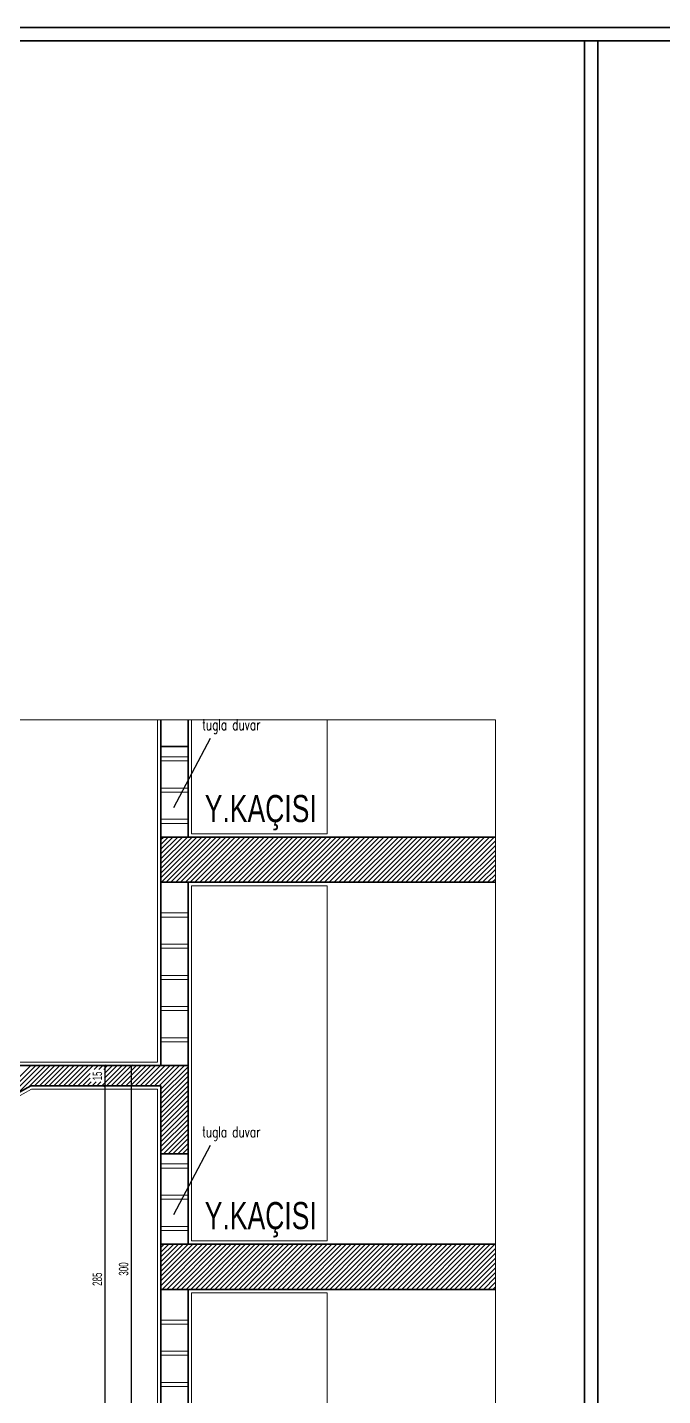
# Model space of a CAD drawing. Header units: inches. Extents: x -7543 to -822, y 102837 to 190349.
# Drawn here: x -822.7225 to -822.5351, y 102837.0361 to 102837.4395 of the extents above; entities that cross this region are included whole.
import ezdxf

# ---------------------------------------------------------------- set-up
doc = ezdxf.new("R2010")
doc.units = ezdxf.units.IN
doc.header["$MEASUREMENT"] = 0
for name, color, linetype, lineweight, true_color in [('DUVAR', 7, 'Continuous', 35, 0xfc4642), ('MERDİVEN', 7, 'Continuous', 20, 0x16c244), ('TEFRİŞ', 7, 'Continuous', 25, 0x78462c)]:
    doc.layers.add(name, color=color, linetype=linetype, lineweight=lineweight, true_color=true_color)
for name, color, linetype, lineweight in [('ICOL', 55, 'Continuous', 25), ('SIVA', 150, 'Continuous', 15), ('TARAMA', 8, 'Continuous', 25), ('YAZI', 7, 'Continuous', 25)]:
    doc.layers.add(name, color=color, linetype=linetype, lineweight=lineweight)
doc.styles.add('arıal', font='arial.ttf', dxfattribs={"width": 0.7})
doc.styles.add('KAPı-PEN', font='simplex.shx', dxfattribs={"width": 0.7, "height": 10})
doc.styles.add('özgür', font='arial.ttf', dxfattribs={"width": 0.6})

# ---------------------------------------------------------------- blocks, each defined once
blk = doc.blocks.new('öz sol')
at = {"layer": 'ICOL'}
blk.add_line((0, -9.7), (0, 2.5), dxfattribs=at)
at = {"layer": 'ICOL', "linetype": 'ByBlock', "const_width": 0.472}
blk.add_lwpolyline([(1.6, 1.6), (-1.6, -1.6)], dxfattribs=at)
blk = doc.blocks.new('öz1')
at = {"layer": 'ICOL'}
blk.add_blockref('öz sol', (0, 9.7), dxfattribs=at)

msp = doc.modelspace()

# ---------------------------------------------------------------- linework, layer by layer
at = {"layer": 'DUVAR'}
for p, q in [((-837.60507, 102837.43946), (-821.98956, 102837.43946)), ((-837.60107, 102837.43546), (-821.99356, 102837.43546)), ((-822.55817, 102836.66908), (-822.55817, 102837.43546)), ((-822.55417, 102836.66908), (-822.55417, 102837.43546)), ((-822.68307, 102837.23532), (-822.68307, 102837.22742)), ((-822.68307, 102837.19144), (-822.68307, 102837.23532)), ((-822.67507, 102837.20076), (-822.67507, 102837.23532)), ((-822.68307, 102837.22742), (-822.67507, 102837.22742)), ((-822.68307, 102837.20076), (-822.68307, 102837.17224)), ((-822.68307, 102837.20076), (-822.58442, 102837.20076)), ((-822.68307, 102837.20076), (-822.68307, 102837.17224)), ((-822.68307, 102837.20076), (-822.58442, 102837.20076)), ((-822.68307, 102837.13342), (-822.68307, 102837.19424)), ((-822.68307, 102837.18744), (-822.58442, 102837.18744)), ((-822.68307, 102837.18744), (-822.58442, 102837.18744)), ((-822.68307, 102837.18744), (-822.58442, 102837.18744)), ((-822.68307, 102837.18744), (-822.58442, 102837.18744)), ((-822.68307, 102837.18744), (-822.58442, 102837.18744)), ((-822.67507, 102837.08076), (-822.67507, 102837.18744)), ((-822.735, 102837.13342), (-822.67507, 102837.13342)), ((-822.82945, 102837.06744), (-822.72145, 102837.12742)), ((-822.72145, 102837.12742), (-822.68307, 102837.12742)), ((-822.68307, 102837.12742), (-822.68307, 102837.10742)), ((-822.68307, 102837.07144), (-822.68307, 102837.12742)), ((-822.68307, 102837.10742), (-822.67507, 102837.10742)), ((-822.68307, 102837.08076), (-822.58442, 102837.08076)), ((-822.68307, 102837.08076), (-822.68307, 102837.05224)), ((-822.68307, 102837.08076), (-822.58442, 102837.08076)), ((-822.68307, 102837.08076), (-822.68307, 102837.05224)), ((-822.68307, 102837.08076), (-822.58442, 102837.08076)), ((-822.68307, 102837.01342), (-822.68307, 102837.07424)), ((-822.68307, 102837.06744), (-822.58442, 102837.06744)), ((-822.68307, 102837.06744), (-822.58442, 102837.06744)), ((-822.68307, 102837.06744), (-822.58442, 102837.06744)), ((-822.68307, 102837.06744), (-822.58442, 102837.06744)), ((-822.68307, 102837.06744), (-822.58442, 102837.06744)), ((-822.68307, 102837.06744), (-822.58442, 102837.06744)), ((-822.68307, 102837.06744), (-822.58442, 102837.06744)), ((-822.67507, 102836.96076), (-822.67507, 102837.06744))]:
    msp.add_line(p, q, dxfattribs=at)
at = {"layer": 'ICOL'}
for p, q in [((-822.69958, 102837.13322), (-822.69958, 102837.12762)), ((-822.6918, 102837.13322), (-822.6918, 102837.01362)), ((-822.69958, 102837.12722), (-822.69958, 102837.01362))]:
    msp.add_line(p, q, dxfattribs=at)
at = {"layer": 'MERDİVEN'}
for p, q in [((-822.67507, 102837.2244), (-822.68307, 102837.2244)), ((-822.67507, 102837.2244), (-822.68307, 102837.2244)), ((-822.68307, 102837.2244), (-822.67507, 102837.2244)), ((-822.67507, 102837.2232), (-822.68307, 102837.2232)), ((-822.67507, 102837.2152), (-822.68307, 102837.2152)), ((-822.67507, 102837.2152), (-822.68307, 102837.2152)), ((-822.68307, 102837.2152), (-822.67507, 102837.2152)), ((-822.67507, 102837.214), (-822.68307, 102837.214)), ((-822.67507, 102837.206), (-822.68307, 102837.206)), ((-822.67507, 102837.206), (-822.68307, 102837.206)), ((-822.68307, 102837.206), (-822.67507, 102837.206)), ((-822.68307, 102837.206), (-822.67507, 102837.206)), ((-822.67507, 102837.206), (-822.68307, 102837.206)), ((-822.67507, 102837.206), (-822.68307, 102837.206)), ((-822.67507, 102837.2048), (-822.68307, 102837.2048)), ((-822.67507, 102837.2048), (-822.68307, 102837.2048)), ((-822.67507, 102837.1784), (-822.68307, 102837.1784)), ((-822.67507, 102837.1784), (-822.68307, 102837.1784)), ((-822.68307, 102837.1784), (-822.67507, 102837.1784)), ((-822.68307, 102837.1784), (-822.67507, 102837.1784)), ((-822.67507, 102837.1784), (-822.68307, 102837.1784)), ((-822.67507, 102837.1784), (-822.68307, 102837.1784)), ((-822.67507, 102837.1784), (-822.68307, 102837.1784)), ((-822.67507, 102837.1784), (-822.68307, 102837.1784)), ((-822.68307, 102837.1784), (-822.67507, 102837.1784)), ((-822.68307, 102837.1784), (-822.67507, 102837.1784)), ((-822.67507, 102837.1784), (-822.68307, 102837.1784)), ((-822.67507, 102837.1784), (-822.68307, 102837.1784)), ((-822.67507, 102837.1772), (-822.68307, 102837.1772)), ((-822.67507, 102837.1772), (-822.68307, 102837.1772)), ((-822.67507, 102837.1772), (-822.68307, 102837.1772)), ((-822.67507, 102837.1772), (-822.68307, 102837.1772)), ((-822.67507, 102837.1692), (-822.68307, 102837.1692)), ((-822.67507, 102837.1692), (-822.68307, 102837.1692)), ((-822.68307, 102837.1692), (-822.67507, 102837.1692)), ((-822.67507, 102837.168), (-822.68307, 102837.168)), ((-822.68307, 102837.16), (-822.67507, 102837.16)), ((-822.67507, 102837.16), (-822.68307, 102837.16)), ((-822.67507, 102837.16), (-822.68307, 102837.16)), ((-822.67507, 102837.1588), (-822.68307, 102837.1588)), ((-822.67507, 102837.1508), (-822.68307, 102837.1508)), ((-822.67507, 102837.1508), (-822.68307, 102837.1508)), ((-822.68307, 102837.1508), (-822.67507, 102837.1508)), ((-822.67507, 102837.1508), (-822.68307, 102837.1508)), ((-822.67507, 102837.1508), (-822.68307, 102837.1508)), ((-822.68307, 102837.1508), (-822.67507, 102837.1508)), ((-822.68307, 102837.1508), (-822.67507, 102837.1508)), ((-822.67507, 102837.1508), (-822.68307, 102837.1508)), ((-822.67507, 102837.1508), (-822.68307, 102837.1508)), ((-822.67507, 102837.1496), (-822.68307, 102837.1496)), ((-822.67507, 102837.1496), (-822.68307, 102837.1496)), ((-822.67507, 102837.1496), (-822.68307, 102837.1496)), ((-822.67507, 102837.1416), (-822.68307, 102837.1416)), ((-822.67507, 102837.1416), (-822.68307, 102837.1416)), ((-822.68307, 102837.1416), (-822.67507, 102837.1416)), ((-822.68307, 102837.1416), (-822.67507, 102837.1416)), ((-822.67507, 102837.1416), (-822.68307, 102837.1416)), ((-822.67507, 102837.1416), (-822.68307, 102837.1416)), ((-822.67507, 102837.1404), (-822.68307, 102837.1404)), ((-822.67507, 102837.1404), (-822.68307, 102837.1404)), ((-822.67507, 102837.1044), (-822.68307, 102837.1044)), ((-822.67507, 102837.1044), (-822.68307, 102837.1044)), ((-822.68307, 102837.1044), (-822.67507, 102837.1044)), ((-822.67507, 102837.1032), (-822.68307, 102837.1032)), ((-822.67507, 102837.0952), (-822.68307, 102837.0952)), ((-822.67507, 102837.0952), (-822.68307, 102837.0952)), ((-822.68307, 102837.0952), (-822.67507, 102837.0952)), ((-822.67507, 102837.094), (-822.68307, 102837.094)), ((-822.67507, 102837.086), (-822.68307, 102837.086)), ((-822.67507, 102837.086), (-822.68307, 102837.086)), ((-822.68307, 102837.086), (-822.67507, 102837.086)), ((-822.68307, 102837.086), (-822.67507, 102837.086)), ((-822.67507, 102837.086), (-822.68307, 102837.086)), ((-822.67507, 102837.086), (-822.68307, 102837.086)), ((-822.67507, 102837.0848), (-822.68307, 102837.0848)), ((-822.67507, 102837.0848), (-822.68307, 102837.0848)), ((-822.67507, 102837.0584), (-822.68307, 102837.0584)), ((-822.67507, 102837.0584), (-822.68307, 102837.0584)), ((-822.68307, 102837.0584), (-822.67507, 102837.0584)), ((-822.68307, 102837.0584), (-822.67507, 102837.0584)), ((-822.67507, 102837.0584), (-822.68307, 102837.0584)), ((-822.67507, 102837.0584), (-822.68307, 102837.0584)), ((-822.67507, 102837.0584), (-822.68307, 102837.0584)), ((-822.67507, 102837.0584), (-822.68307, 102837.0584)), ((-822.68307, 102837.0584), (-822.67507, 102837.0584)), ((-822.68307, 102837.0584), (-822.67507, 102837.0584)), ((-822.67507, 102837.0584), (-822.68307, 102837.0584)), ((-822.67507, 102837.0584), (-822.68307, 102837.0584)), ((-822.67507, 102837.0572), (-822.68307, 102837.0572)), ((-822.67507, 102837.0572), (-822.68307, 102837.0572)), ((-822.67507, 102837.0572), (-822.68307, 102837.0572)), ((-822.67507, 102837.0572), (-822.68307, 102837.0572)), ((-822.67507, 102837.0492), (-822.68307, 102837.0492)), ((-822.67507, 102837.0492), (-822.68307, 102837.0492)), ((-822.68307, 102837.0492), (-822.67507, 102837.0492)), ((-822.67507, 102837.048), (-822.68307, 102837.048)), ((-822.68307, 102837.04), (-822.67507, 102837.04)), ((-822.67507, 102837.04), (-822.68307, 102837.04)), ((-822.67507, 102837.04), (-822.68307, 102837.04)), ((-822.67507, 102837.0388), (-822.68307, 102837.0388))]:
    msp.add_line(p, q, dxfattribs=at)
at = {"layer": 'SIVA'}
for p, q in [((-823.07304, 102837.23532), (-822.58442, 102837.23532)), ((-822.68407, 102837.19424), (-822.68407, 102837.23532)), ((-822.67407, 102837.23532), (-822.67407, 102837.20176)), ((-822.63407, 102837.20176), (-822.63407, 102837.23532)), ((-822.58442, 102837.23532), (-822.58442, 102836.87701)), ((-822.67407, 102837.20176), (-822.63407, 102837.20176)), ((-822.68407, 102837.13442), (-822.68407, 102837.19424)), ((-822.67407, 102837.18644), (-822.67407, 102837.08176)), ((-822.63407, 102837.18644), (-822.67407, 102837.18644)), ((-822.63407, 102837.08176), (-822.63407, 102837.18644)), ((-822.736, 102837.13442), (-822.68407, 102837.13442)), ((-822.72119, 102837.12642), (-822.82919, 102837.06644)), ((-822.68407, 102837.12642), (-822.72119, 102837.12642)), ((-822.68407, 102837.07424), (-822.68407, 102837.12642)), ((-822.67407, 102837.08176), (-822.63407, 102837.08176)), ((-822.68407, 102837.01442), (-822.68407, 102837.07424)), ((-822.67407, 102837.06644), (-822.67407, 102836.96176)), ((-822.63407, 102837.06644), (-822.67407, 102837.06644)), ((-822.63407, 102836.96176), (-822.63407, 102837.06644))]:
    msp.add_line(p, q, dxfattribs=at)
at = {"layer": 'TARAMA', "linetype": 'Continuous'}
for p, q in [((-822.68307, 102837.18872), (-822.67103, 102837.20076)), ((-822.68307, 102837.19013), (-822.67244, 102837.20076)), ((-822.68307, 102837.19154), (-822.67386, 102837.20076)), ((-822.68307, 102837.19296), (-822.67527, 102837.20076)), ((-822.68307, 102837.19437), (-822.67668, 102837.20076)), ((-822.68307, 102837.19579), (-822.6781, 102837.20076)), ((-822.68307, 102837.1972), (-822.67951, 102837.20076)), ((-822.68307, 102837.19862), (-822.68093, 102837.20076)), ((-822.68307, 102837.20003), (-822.68234, 102837.20076)), ((-822.68293, 102837.18744), (-822.66961, 102837.20076)), ((-822.68151, 102837.18744), (-822.6682, 102837.20076)), ((-822.6801, 102837.18744), (-822.66678, 102837.20076)), ((-822.67869, 102837.18744), (-822.66537, 102837.20076)), ((-822.67727, 102837.18744), (-822.66396, 102837.20076)), ((-822.67586, 102837.18744), (-822.66254, 102837.20076)), ((-822.67444, 102837.18744), (-822.66113, 102837.20076)), ((-822.67303, 102837.18744), (-822.65971, 102837.20076)), ((-822.67161, 102837.18744), (-822.6583, 102837.20076)), ((-822.6702, 102837.18744), (-822.65688, 102837.20076)), ((-822.66879, 102837.18744), (-822.65547, 102837.20076)), ((-822.66737, 102837.18744), (-822.65406, 102837.20076)), ((-822.66596, 102837.18744), (-822.65264, 102837.20076)), ((-822.66454, 102837.18744), (-822.65123, 102837.20076)), ((-822.66313, 102837.18744), (-822.64981, 102837.20076)), ((-822.66171, 102837.18744), (-822.6484, 102837.20076)), ((-822.6603, 102837.18744), (-822.64699, 102837.20076)), ((-822.65889, 102837.18744), (-822.64557, 102837.20076)), ((-822.65747, 102837.18744), (-822.64416, 102837.20076)), ((-822.65606, 102837.18744), (-822.64274, 102837.20076)), ((-822.65464, 102837.18744), (-822.64133, 102837.20076)), ((-822.65323, 102837.18744), (-822.63991, 102837.20076)), ((-822.65182, 102837.18744), (-822.6385, 102837.20076)), ((-822.6504, 102837.18744), (-822.63709, 102837.20076)), ((-822.64899, 102837.18744), (-822.63567, 102837.20076)), ((-822.64757, 102837.18744), (-822.63426, 102837.20076)), ((-822.64616, 102837.18744), (-822.63284, 102837.20076)), ((-822.64474, 102837.18744), (-822.63143, 102837.20076)), ((-822.64333, 102837.18744), (-822.63001, 102837.20076)), ((-822.64192, 102837.18744), (-822.6286, 102837.20076)), ((-822.6405, 102837.18744), (-822.62719, 102837.20076)), ((-822.63909, 102837.18744), (-822.62577, 102837.20076)), ((-822.63767, 102837.18744), (-822.62436, 102837.20076)), ((-822.63626, 102837.18744), (-822.62294, 102837.20076)), ((-822.63484, 102837.18744), (-822.62153, 102837.20076)), ((-822.63343, 102837.18744), (-822.62012, 102837.20076)), ((-822.63202, 102837.18744), (-822.6187, 102837.20076)), ((-822.6306, 102837.18744), (-822.61729, 102837.20076)), ((-822.62919, 102837.18744), (-822.61587, 102837.20076)), ((-822.62777, 102837.18744), (-822.61446, 102837.20076)), ((-822.62636, 102837.18744), (-822.61304, 102837.20076)), ((-822.62495, 102837.18744), (-822.61163, 102837.20076)), ((-822.62353, 102837.18744), (-822.61022, 102837.20076)), ((-822.62212, 102837.18744), (-822.6088, 102837.20076)), ((-822.6207, 102837.18744), (-822.60739, 102837.20076)), ((-822.61929, 102837.18744), (-822.60597, 102837.20076)), ((-822.61787, 102837.18744), (-822.60456, 102837.20076)), ((-822.61646, 102837.18744), (-822.60314, 102837.20076)), ((-822.61505, 102837.18744), (-822.60173, 102837.20076)), ((-822.61363, 102837.18744), (-822.60032, 102837.20076)), ((-822.61222, 102837.18744), (-822.5989, 102837.20076)), ((-822.6108, 102837.18744), (-822.59749, 102837.20076)), ((-822.60939, 102837.18744), (-822.59607, 102837.20076)), ((-822.60797, 102837.18744), (-822.59466, 102837.20076)), ((-822.60656, 102837.18744), (-822.59325, 102837.20076)), ((-822.60515, 102837.18744), (-822.59183, 102837.20076)), ((-822.60373, 102837.18744), (-822.59042, 102837.20076)), ((-822.60232, 102837.18744), (-822.589, 102837.20076)), ((-822.6009, 102837.18744), (-822.58759, 102837.20076)), ((-822.59949, 102837.18744), (-822.58617, 102837.20076)), ((-822.59807, 102837.18744), (-822.58476, 102837.20076)), ((-822.59666, 102837.18744), (-822.58442, 102837.19968)), ((-822.59525, 102837.18744), (-822.58442, 102837.19827)), ((-822.59383, 102837.18744), (-822.58442, 102837.19685)), ((-822.59242, 102837.18744), (-822.58442, 102837.19544)), ((-822.591, 102837.18744), (-822.58442, 102837.19402)), ((-822.58959, 102837.18744), (-822.58442, 102837.19261)), ((-822.58818, 102837.18744), (-822.58442, 102837.19119)), ((-822.58676, 102837.18744), (-822.58442, 102837.18978)), ((-822.58535, 102837.18744), (-822.58442, 102837.18837)), ((-822.73482, 102837.11999), (-822.7214, 102837.13342)), ((-822.73164, 102837.12176), (-822.71998, 102837.13342)), ((-822.72846, 102837.12352), (-822.71857, 102837.13342)), ((-822.72528, 102837.12529), (-822.71715, 102837.13342)), ((-822.7221, 102837.12706), (-822.71574, 102837.13342)), ((-822.72032, 102837.12742), (-822.71432, 102837.13342)), ((-822.71891, 102837.12742), (-822.71291, 102837.13342)), ((-822.7175, 102837.12742), (-822.7115, 102837.13342)), ((-822.71608, 102837.12742), (-822.71008, 102837.13342)), ((-822.71467, 102837.12742), (-822.70867, 102837.13342)), ((-822.71325, 102837.12742), (-822.70725, 102837.13342)), ((-822.71184, 102837.12742), (-822.70584, 102837.13342)), ((-822.71042, 102837.12742), (-822.70442, 102837.13342)), ((-822.70901, 102837.12742), (-822.70301, 102837.13342)), ((-822.70277, 102837.13225), (-822.7016, 102837.13342)), ((-822.70135, 102837.13225), (-822.70018, 102837.13342)), ((-822.70053, 102837.12742), (-822.69453, 102837.13342)), ((-822.69994, 102837.13225), (-822.69877, 102837.13342)), ((-822.69968, 102837.12968), (-822.69594, 102837.13342)), ((-822.69968, 102837.13109), (-822.69735, 102837.13342)), ((-822.69911, 102837.12742), (-822.69311, 102837.13342)), ((-822.6977, 102837.12742), (-822.6917, 102837.13342)), ((-822.69628, 102837.12742), (-822.69028, 102837.13342)), ((-822.69487, 102837.12742), (-822.68887, 102837.13342)), ((-822.69345, 102837.12742), (-822.68745, 102837.13342)), ((-822.69204, 102837.12742), (-822.68604, 102837.13342)), ((-822.69063, 102837.12742), (-822.68463, 102837.13342)), ((-822.68921, 102837.12742), (-822.68321, 102837.13342)), ((-822.6878, 102837.12742), (-822.6818, 102837.13342)), ((-822.68638, 102837.12742), (-822.68038, 102837.13342)), ((-822.68497, 102837.12742), (-822.67897, 102837.13342)), ((-822.68355, 102837.12742), (-822.67755, 102837.13342)), ((-822.68307, 102837.12649), (-822.67614, 102837.13342)), ((-822.7076, 102837.12742), (-822.70394, 102837.13108)), ((-822.70618, 102837.12742), (-822.70394, 102837.12966)), ((-822.68307, 102837.12508), (-822.67507, 102837.13308)), ((-822.68307, 102837.12366), (-822.67507, 102837.13166)), ((-822.68307, 102837.12225), (-822.67507, 102837.13025)), ((-822.70477, 102837.12742), (-822.7036, 102837.12859)), ((-822.70335, 102837.12742), (-822.70218, 102837.12859)), ((-822.70194, 102837.12742), (-822.70077, 102837.12859)), ((-822.68307, 102837.12083), (-822.67507, 102837.12883)), ((-822.68307, 102837.11942), (-822.67507, 102837.12742)), ((-822.68307, 102837.11801), (-822.67507, 102837.12601)), ((-822.68307, 102837.11659), (-822.67507, 102837.12459)), ((-822.68307, 102837.11518), (-822.67507, 102837.12318)), ((-822.68307, 102837.11376), (-822.67507, 102837.12176)), ((-822.68307, 102837.11235), (-822.67507, 102837.12035)), ((-822.68307, 102837.11093), (-822.67507, 102837.11893)), ((-822.68307, 102837.10952), (-822.67507, 102837.11752)), ((-822.68307, 102837.10811), (-822.67507, 102837.11611)), ((-822.68234, 102837.10742), (-822.67507, 102837.11469)), ((-822.68093, 102837.10742), (-822.67507, 102837.11328)), ((-822.67951, 102837.10742), (-822.67507, 102837.11186)), ((-822.6781, 102837.10742), (-822.67507, 102837.11045)), ((-822.67668, 102837.10742), (-822.67507, 102837.10903)), ((-822.67527, 102837.10742), (-822.67507, 102837.10762)), ((-822.68307, 102837.06851), (-822.67082, 102837.08076)), ((-822.68307, 102837.06992), (-822.67223, 102837.08076)), ((-822.68307, 102837.07134), (-822.67365, 102837.08076)), ((-822.68307, 102837.07275), (-822.67506, 102837.08076)), ((-822.68307, 102837.07416), (-822.67648, 102837.08076)), ((-822.68307, 102837.07558), (-822.67789, 102837.08076)), ((-822.68307, 102837.07699), (-822.6793, 102837.08076)), ((-822.68307, 102837.07841), (-822.68072, 102837.08076)), ((-822.68307, 102837.07982), (-822.68213, 102837.08076)), ((-822.68272, 102837.06744), (-822.6694, 102837.08076)), ((-822.68131, 102837.06744), (-822.66799, 102837.08076)), ((-822.67989, 102837.06744), (-822.66658, 102837.08076)), ((-822.67848, 102837.06744), (-822.66516, 102837.08076)), ((-822.67706, 102837.06744), (-822.66375, 102837.08076)), ((-822.67565, 102837.06744), (-822.66233, 102837.08076)), ((-822.67423, 102837.06744), (-822.66092, 102837.08076)), ((-822.67282, 102837.06744), (-822.65951, 102837.08076)), ((-822.67141, 102837.06744), (-822.65809, 102837.08076)), ((-822.66999, 102837.06744), (-822.65668, 102837.08076)), ((-822.66858, 102837.06744), (-822.65526, 102837.08076)), ((-822.66716, 102837.06744), (-822.65385, 102837.08076)), ((-822.66575, 102837.06744), (-822.65243, 102837.08076)), ((-822.66433, 102837.06744), (-822.65102, 102837.08076)), ((-822.66292, 102837.06744), (-822.64961, 102837.08076)), ((-822.66151, 102837.06744), (-822.64819, 102837.08076)), ((-822.66009, 102837.06744), (-822.64678, 102837.08076)), ((-822.65868, 102837.06744), (-822.64536, 102837.08076)), ((-822.65726, 102837.06744), (-822.64395, 102837.08076)), ((-822.65585, 102837.06744), (-822.64253, 102837.08076)), ((-822.65444, 102837.06744), (-822.64112, 102837.08076)), ((-822.65302, 102837.06744), (-822.63971, 102837.08076)), ((-822.65161, 102837.06744), (-822.63829, 102837.08076)), ((-822.65019, 102837.06744), (-822.63688, 102837.08076)), ((-822.64878, 102837.06744), (-822.63546, 102837.08076)), ((-822.64736, 102837.06744), (-822.63405, 102837.08076)), ((-822.64595, 102837.06744), (-822.63263, 102837.08076)), ((-822.64454, 102837.06744), (-822.63122, 102837.08076)), ((-822.64312, 102837.06744), (-822.62981, 102837.08076)), ((-822.64171, 102837.06744), (-822.62839, 102837.08076)), ((-822.64029, 102837.06744), (-822.62698, 102837.08076)), ((-822.63888, 102837.06744), (-822.62556, 102837.08076)), ((-822.63746, 102837.06744), (-822.62415, 102837.08076)), ((-822.63605, 102837.06744), (-822.62274, 102837.08076)), ((-822.63464, 102837.06744), (-822.62132, 102837.08076)), ((-822.63322, 102837.06744), (-822.61991, 102837.08076)), ((-822.63181, 102837.06744), (-822.61849, 102837.08076)), ((-822.63039, 102837.06744), (-822.61708, 102837.08076)), ((-822.62898, 102837.06744), (-822.61566, 102837.08076)), ((-822.62757, 102837.06744), (-822.61425, 102837.08076)), ((-822.62615, 102837.06744), (-822.61284, 102837.08076)), ((-822.62474, 102837.06744), (-822.61142, 102837.08076)), ((-822.62332, 102837.06744), (-822.61001, 102837.08076)), ((-822.62191, 102837.06744), (-822.60859, 102837.08076)), ((-822.62049, 102837.06744), (-822.60718, 102837.08076)), ((-822.61908, 102837.06744), (-822.60576, 102837.08076)), ((-822.61767, 102837.06744), (-822.60435, 102837.08076)), ((-822.61625, 102837.06744), (-822.60294, 102837.08076)), ((-822.61484, 102837.06744), (-822.60152, 102837.08076)), ((-822.61342, 102837.06744), (-822.60011, 102837.08076)), ((-822.61201, 102837.06744), (-822.59869, 102837.08076)), ((-822.61059, 102837.06744), (-822.59728, 102837.08076)), ((-822.60918, 102837.06744), (-822.59587, 102837.08076)), ((-822.60777, 102837.06744), (-822.59445, 102837.08076)), ((-822.60635, 102837.06744), (-822.59304, 102837.08076)), ((-822.60494, 102837.06744), (-822.59162, 102837.08076)), ((-822.60352, 102837.06744), (-822.59021, 102837.08076)), ((-822.60211, 102837.06744), (-822.58879, 102837.08076)), ((-822.6007, 102837.06744), (-822.58738, 102837.08076)), ((-822.59928, 102837.06744), (-822.58597, 102837.08076)), ((-822.59787, 102837.06744), (-822.58455, 102837.08076)), ((-822.59645, 102837.06744), (-822.58442, 102837.07947)), ((-822.59504, 102837.06744), (-822.58442, 102837.07806)), ((-822.59362, 102837.06744), (-822.58442, 102837.07664)), ((-822.59221, 102837.06744), (-822.58442, 102837.07523)), ((-822.5908, 102837.06744), (-822.58442, 102837.07381)), ((-822.58938, 102837.06744), (-822.58442, 102837.0724)), ((-822.58797, 102837.06744), (-822.58442, 102837.07099)), ((-822.58655, 102837.06744), (-822.58442, 102837.06957)), ((-822.58514, 102837.06744), (-822.58442, 102837.06816))]:
    msp.add_line(p, q, dxfattribs=at)
at = {"layer": 'TEFRİŞ'}
for p, q in [((-822.66851, 102837.22987), (-822.67938, 102837.20938)), ((-822.66851, 102837.10987), (-822.67938, 102837.08938))]:
    msp.add_line(p, q, dxfattribs=at)

# ---------------------------------------------------------------- block references
at = {"layer": 'ICOL', "extrusion": (0, 0, -1), "xscale": 0.000199999994947575, "yscale": 0.000199999994947575, "zscale": -0.0002, "rotation": 90}
for p in [(822.70151, 102837.13342), (822.69374, 102837.13342), (822.70151, 102837.12742), (822.70151, 102837.12742)]:
    msp.add_blockref('öz1', p, dxfattribs=at)

# ---------------------------------------------------------------- texts
at = {"layer": 'ICOL', "style": 'özgür', "width": 0.6}
for s, p in [('15', (-822.70043, 102837.12903)), ('300', (-822.69266, 102837.07147)), ('285', (-822.70043, 102837.06847))]:
    msp.add_text(s, height=0.0028, rotation=90, dxfattribs=at).set_placement(p)
at = {"layer": 'YAZI', "width": 0.7}
for s, height, style, p in [('tugla duvar', 0.0032, 'KAPı-PEN', (-822.67093, 102837.23228)), ('Y.KAÇISI', 0.008, 'arıal', (-822.67014, 102837.20518)), ('tugla duvar', 0.0032, 'KAPı-PEN', (-822.67093, 102837.11228)), ('Y.KAÇISI', 0.008, 'arıal', (-822.67014, 102837.08518))]:
    msp.add_text(s, height=height, dxfattribs=dict(at, style=style)).set_placement(p)

doc.saveas('drawing.dxf')
